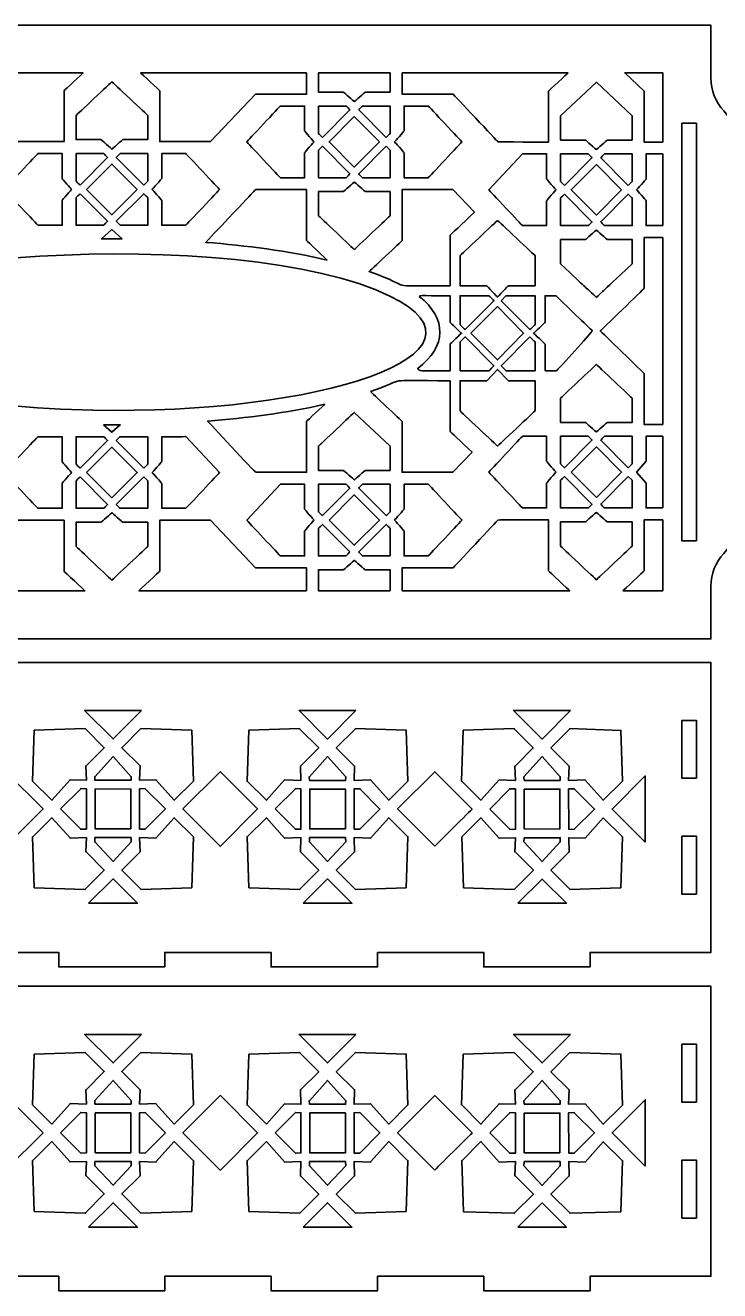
# Model space of a CAD drawing. Header units: inches. Extents: x 8 to 406, y -4 to 400.
# Drawn here: x 127.9 to 271.6, y 138 to 399.9 of the extents above; entities that cross this region are included whole.
import ezdxf

# ---------------------------------------------------------------- set-up
doc = ezdxf.new("R2010")
doc.units = ezdxf.units.IN
doc.header["$MEASUREMENT"] = 0
doc.layers.add('_U+0421_U+043B_U+043E_U+0439 1', color=7, linetype='Continuous')

msp = doc.modelspace()

# ---------------------------------------------------------------- linework, layer by layer
at = {"layer": '_U+0421_U+043B_U+043E_U+0439 1', "color": 250, "lineweight": 35, "true_color": 0x373435}
for points in [[(259.82, 375.72), (255.97, 375.72), (255.97, 386.25), (251.96, 390.03), (259.82, 390.03), (259.82, 375.72), (259.82, 375.72)], [(201.21, 375.76), (195.99, 370.53), (190.76, 375.76), (195.99, 380.98), (201.21, 375.76)], [(266.8, 293.16), (263.8, 293.16), (263.8, 379.59), (266.8, 379.59), (266.8, 293.16)], [(151.05, 365.91), (145.82, 360.68), (140.59, 365.91), (145.82, 371.14), (151.05, 365.91)], [(251.31, 365.83), (246.08, 360.61), (240.85, 365.83), (246.08, 371.06), (251.31, 365.83)], [(220.12, 336.14), (225.63, 341.65), (231.01, 336.14), (225.63, 330.63), (220.12, 336.14)], [(259.82, 299.99), (256.37, 299.99), (256.37, 305.15), (254.41, 307.4), (256.37, 309.65), (256.37, 314.82), (259.82, 314.82), (259.82, 299.99)], [(140.59, 307.32), (145.82, 312.55), (151.05, 307.32), (145.82, 302.09), (140.59, 307.32)], [(240.85, 307.4), (246.08, 312.63), (251.31, 307.4), (246.08, 302.17), (240.85, 307.4)], [(190.76, 297.48), (195.99, 302.7), (201.21, 297.48), (195.99, 292.25), (190.76, 297.48)], [(112.81, 208.01), (134.83, 208.01), (134.83, 205.01), (156.77, 205.01), (156.77, 208.01), (178.78, 208.01), (178.78, 205.01), (200.8, 205.01), (200.8, 208.01), (222.78, 208.01), (222.78, 205.01), (244.79, 205.01), (244.79, 208.01), (269.8, 208.01), (269.8, 268.02), (21.8, 268.02)], [(151.92, 258.04), (146.05, 252.17), (140.18, 258.04), (151.92, 258.04)], [(196.33, 258.04), (190.45, 252.15), (184.57, 258.04), (196.33, 258.04)], [(240.74, 258.04), (234.84, 252.14), (228.95, 258.04), (240.74, 258.04)], [(129.74, 254), (140.29, 254.33), (140.28, 254.32), (144.24, 250.35), (140.46, 246.58), (140.44, 246.6), (140.55, 243.62), (137.14, 243.73), (137.16, 243.71), (133.39, 239.5), (129.42, 243.47), (129.41, 243.45), (129.74, 254)], [(162.69, 243.44), (162.68, 243.46), (158.71, 239.5), (154.94, 243.71), (154.96, 243.73), (151.55, 243.62), (151.66, 246.6), (151.64, 246.58), (147.86, 250.35), (151.82, 254.31), (151.81, 254.33), (162.35, 253.99), (162.69, 243.44)], [(174.15, 253.99), (184.69, 254.32), (184.67, 254.3), (188.63, 250.34), (184.86, 246.57), (184.84, 246.59), (184.95, 243.61), (181.54, 243.72), (181.56, 243.7), (177.79, 239.49), (173.82, 243.46), (173.81, 243.44), (174.15, 253.99)], [(207.09, 243.43), (207.07, 243.45), (203.12, 239.49), (199.34, 243.7), (199.35, 243.72), (195.95, 243.61), (196.06, 246.58), (196.04, 246.57), (192.26, 250.34), (196.22, 254.3), (196.2, 254.32), (206.75, 253.98), (207.09, 243.43)], [(218.54, 253.97), (229.08, 254.31), (229.07, 254.29), (233.03, 250.33), (229.26, 246.56), (229.23, 246.58), (229.34, 243.6), (225.94, 243.71), (225.96, 243.69), (222.18, 239.48), (218.22, 243.44), (218.2, 243.43), (218.54, 253.97)], [(251.48, 243.42), (251.47, 243.43), (247.51, 239.48), (243.73, 243.68), (243.75, 243.71), (240.34, 243.6), (240.45, 246.57), (240.44, 246.55), (236.66, 250.33), (240.62, 254.29), (240.6, 254.31), (251.15, 253.96), (251.48, 243.42)], [(266.8, 244.03), (263.8, 244.03), (263.8, 256.02), (266.8, 256.02), (266.8, 244.03)], [(142.31, 243.62), (142.28, 244.37), (142.29, 244.35), (146.05, 248.54), (149.81, 244.35), (149.82, 244.37), (149.79, 243.62), (142.31, 243.62), (142.31, 243.62)], [(186.71, 243.61), (186.67, 244.36), (186.69, 244.34), (190.45, 248.53), (194.21, 244.34), (194.22, 244.36), (194.18, 243.61), (186.71, 243.61)], [(231.11, 243.6), (231.07, 244.34), (231.09, 244.33), (234.84, 248.52), (238.6, 244.33), (238.62, 244.34), (238.58, 243.6), (231.11, 243.6)], [(116.13, 237.7), (123.83, 245.4), (123.85, 245.38), (123.87, 245.4), (131.58, 237.69), (123.85, 230.01), (116.13, 237.7)], [(168.25, 230), (168.25, 230), (168.23, 229.99), (160.53, 237.69), (168.23, 245.39), (168.25, 245.37), (168.27, 245.39), (175.98, 237.68), (168.27, 229.98), (168.25, 230)], [(256.18, 230.8), (249.33, 237.66), (256.18, 244.52), (256.18, 230.8)], [(135.2, 237.69), (139.39, 241.88), (139.38, 241.9), (140.55, 241.86), (140.55, 233.52), (139.38, 233.49), (139.39, 233.5), (135.2, 237.69)], [(149.75, 233.57), (142.36, 233.57), (142.36, 241.82), (149.74, 241.81), (149.75, 233.57)], [(152.73, 233.49), (151.55, 233.52), (151.55, 241.86), (152.73, 241.89), (152.71, 241.88), (156.9, 237.69), (152.71, 233.5), (152.73, 233.49)], [(179.6, 237.68), (183.79, 241.87), (183.77, 241.89), (184.95, 241.85), (184.95, 233.51), (183.77, 233.48), (183.79, 233.49), (179.6, 237.68)], [(194.14, 233.55), (186.76, 233.56), (186.75, 241.8), (194.14, 241.8), (194.14, 233.55)], [(197.13, 233.48), (195.95, 233.51), (195.95, 241.85), (197.13, 241.88), (197.11, 241.87), (201.3, 237.67), (197.11, 233.49), (197.13, 233.48)], [(224, 237.67), (228.19, 241.86), (228.17, 241.88), (229.34, 241.84), (229.35, 233.5), (228.17, 233.46), (228.19, 233.48), (224, 237.67)], [(238.54, 233.54), (231.15, 233.55), (231.15, 241.79), (238.54, 241.79), (238.54, 233.54)], [(241.53, 233.46), (240.35, 233.5), (240.34, 241.83), (241.52, 241.87), (241.51, 241.85), (245.7, 237.66), (241.51, 233.48), (241.53, 233.46)], [(129.75, 221.39), (129.41, 231.94), (129.43, 231.92), (133.39, 235.88), (137.17, 231.68), (137.15, 231.66), (140.55, 231.76), (140.44, 228.78), (140.47, 228.8), (144.24, 225.03), (140.29, 221.07), (140.3, 221.05), (129.75, 221.39)], [(162.36, 221.39), (151.81, 221.05), (151.83, 221.06), (147.87, 225.03), (151.65, 228.8), (151.66, 228.78), (151.55, 231.76), (154.96, 231.65), (154.94, 231.67), (158.71, 235.87), (162.68, 231.91), (162.69, 231.93), (162.36, 221.39)], [(174.15, 221.38), (173.81, 231.93), (173.83, 231.91), (177.79, 235.87), (181.56, 231.66), (181.54, 231.64), (184.95, 231.75), (184.84, 228.77), (184.86, 228.79), (188.64, 225.02), (184.68, 221.06), (184.7, 221.04), (174.15, 221.38)], [(206.75, 221.38), (196.21, 221.04), (196.23, 221.05), (192.26, 225.02), (196.04, 228.79), (196.06, 228.77), (195.95, 231.75), (199.36, 231.64), (199.34, 231.66), (203.11, 235.86), (207.07, 231.9), (207.09, 231.92), (206.75, 221.38)], [(218.55, 221.37), (218.21, 231.91), (218.22, 231.9), (222.19, 235.86), (225.96, 231.65), (225.94, 231.63), (229.35, 231.74), (229.24, 228.76), (229.26, 228.78), (233.04, 225.01), (229.08, 221.04), (229.09, 221.03), (218.55, 221.37)], [(251.15, 221.36), (240.61, 221.03), (240.63, 221.04), (236.66, 225), (240.44, 228.78), (240.46, 228.76), (240.35, 231.74), (243.76, 231.63), (243.74, 231.65), (247.51, 235.85), (251.47, 231.89), (251.49, 231.91), (251.15, 221.36)], [(142.31, 231.76), (149.79, 231.76), (149.83, 230.87), (149.81, 230.89), (146.05, 226.84), (142.29, 230.89), (142.28, 230.87), (142.31, 231.76)], [(186.71, 231.75), (194.19, 231.75), (194.23, 230.86), (194.21, 230.87), (190.45, 226.83), (186.69, 230.88), (186.68, 230.86), (186.71, 231.75)], [(231.11, 231.74), (238.59, 231.74), (238.62, 230.85), (238.61, 230.86), (234.85, 226.81), (231.09, 230.86), (231.07, 230.85), (231.11, 231.74)], [(266.8, 220.04), (263.8, 220.04), (263.8, 232.04), (266.8, 232.04), (266.8, 220.04)], [(141.01, 218.17), (146.06, 223.22), (151.1, 218.17), (141.01, 218.17)], [(185.42, 218.17), (190.45, 223.2), (195.48, 218.17), (185.42, 218.17)], [(229.83, 218.17), (234.85, 223.19), (239.87, 218.17), (229.83, 218.17)], [(112.81, 140.98), (134.83, 140.98), (134.83, 137.99), (156.77, 137.99), (156.77, 140.98), (178.78, 140.98), (178.78, 137.99), (200.8, 137.99), (200.8, 140.98), (222.78, 140.98), (222.78, 137.99), (244.79, 137.99), (244.79, 140.98), (269.8, 140.98), (269.8, 200.99), (21.8, 200.99)], [(151.92, 191.01), (146.05, 185.14), (140.18, 191.01), (151.92, 191.01)], [(196.33, 191.01), (190.45, 185.13), (184.57, 191.01), (196.33, 191.01)], [(240.74, 191.01), (234.84, 185.12), (228.95, 191.01), (240.74, 191.01)], [(266.8, 177), (263.8, 177), (263.8, 189), (266.8, 189), (266.8, 177)], [(129.74, 186.97), (140.29, 187.3), (140.28, 187.29), (144.24, 183.32), (140.46, 179.55), (140.44, 179.57), (140.55, 176.59), (137.14, 176.71), (137.16, 176.68), (133.39, 172.48), (129.42, 176.44), (129.41, 176.42), (129.74, 186.97)], [(162.69, 176.42), (162.68, 176.43), (158.71, 172.47), (154.94, 176.68), (154.96, 176.7), (151.55, 176.59), (151.66, 179.57), (151.64, 179.55), (147.86, 183.32), (151.82, 187.29), (151.81, 187.3), (162.35, 186.96), (162.69, 176.42)], [(174.15, 186.96), (184.69, 187.29), (184.67, 187.28), (188.63, 183.31), (184.86, 179.54), (184.84, 179.56), (184.95, 176.58), (181.54, 176.69), (181.56, 176.67), (177.79, 172.47), (173.82, 176.43), (173.81, 176.41), (174.15, 186.96)], [(207.09, 176.41), (207.07, 176.42), (203.12, 172.46), (199.34, 176.67), (199.35, 176.69), (195.95, 176.58), (196.06, 179.56), (196.04, 179.54), (192.26, 183.31), (196.22, 187.28), (196.2, 187.29), (206.75, 186.95), (207.09, 176.41)], [(218.54, 186.94), (229.08, 187.28), (229.07, 187.27), (233.03, 183.3), (229.26, 179.53), (229.23, 179.55), (229.34, 176.57), (225.94, 176.68), (225.96, 176.66), (222.18, 172.45), (218.22, 176.42), (218.2, 176.4), (218.54, 186.94)], [(251.48, 176.4), (251.47, 176.41), (247.51, 172.45), (243.73, 176.66), (243.75, 176.68), (240.34, 176.57), (240.45, 179.55), (240.44, 179.53), (236.66, 183.3), (240.62, 187.26), (240.6, 187.28), (251.15, 186.94), (251.48, 176.4)], [(142.31, 176.59), (142.28, 177.34), (142.29, 177.32), (146.05, 181.51), (149.81, 177.32), (149.82, 177.34), (149.79, 176.59), (142.31, 176.59)], [(186.71, 176.58), (186.67, 177.33), (186.69, 177.31), (190.45, 181.5), (194.21, 177.31), (194.22, 177.33), (194.18, 176.58), (186.71, 176.58)], [(231.11, 176.57), (231.07, 177.32), (231.09, 177.3), (234.84, 181.49), (238.6, 177.3), (238.62, 177.32), (238.58, 176.57), (231.11, 176.57)], [(116.13, 170.67), (123.83, 178.37), (123.85, 178.35), (123.87, 178.37), (131.58, 170.67), (123.85, 162.99), (116.13, 170.67)], [(168.25, 162.98), (168.25, 162.98), (168.23, 162.96), (160.53, 170.66), (168.23, 178.36), (168.25, 178.34), (168.27, 178.36), (175.98, 170.65), (168.27, 162.95), (168.25, 162.98)], [(256.18, 163.78), (249.33, 170.64), (256.18, 177.5), (256.18, 163.78)], [(135.2, 170.66), (139.39, 174.85), (139.38, 174.87), (140.55, 174.83), (140.55, 166.5), (139.38, 166.46), (139.39, 166.48), (135.2, 170.66)], [(149.75, 166.54), (142.36, 166.54), (142.36, 174.79), (149.74, 174.78), (149.75, 166.54)], [(152.73, 166.46), (151.55, 166.5), (151.55, 174.83), (152.73, 174.86), (152.71, 174.85), (156.9, 170.66), (152.71, 166.47), (152.73, 166.46)], [(179.6, 170.65), (183.79, 174.84), (183.77, 174.86), (184.95, 174.82), (184.95, 166.49), (183.77, 166.45), (183.79, 166.46), (179.6, 170.65)], [(194.14, 166.53), (186.76, 166.53), (186.75, 174.78), (194.14, 174.77), (194.14, 166.53)], [(197.13, 166.45), (195.95, 166.48), (195.95, 174.82), (197.13, 174.85), (197.11, 174.84), (201.3, 170.65), (197.11, 166.46), (197.13, 166.45)], [(224, 170.64), (228.19, 174.83), (228.17, 174.85), (229.34, 174.81), (229.35, 166.48), (228.17, 166.44), (228.19, 166.45), (224, 170.64)], [(238.54, 166.51), (231.15, 166.52), (231.15, 174.76), (238.54, 174.76), (238.54, 166.51)], [(241.53, 166.43), (240.35, 166.47), (240.34, 174.8), (241.52, 174.84), (241.51, 174.83), (245.7, 170.64), (241.51, 166.45), (241.53, 166.43)], [(129.75, 154.36), (129.41, 164.91), (129.43, 164.9), (133.39, 168.85), (137.17, 164.65), (137.15, 164.63), (140.55, 164.74), (140.44, 161.76), (140.47, 161.78), (144.24, 158), (140.29, 154.04), (140.3, 154.03), (129.75, 154.36)], [(162.36, 154.36), (151.81, 154.02), (151.83, 154.04), (147.87, 158), (151.65, 161.77), (151.66, 161.76), (151.55, 164.73), (154.96, 164.62), (154.94, 164.64), (158.71, 168.85), (162.68, 164.88), (162.69, 164.9), (162.36, 154.36)], [(174.15, 154.35), (173.81, 164.9), (173.83, 164.88), (177.79, 168.84), (181.56, 164.63), (181.54, 164.61), (184.95, 164.72), (184.84, 161.75), (184.86, 161.77), (188.64, 157.99), (184.68, 154.03), (184.7, 154.02), (174.15, 154.35)], [(206.75, 154.35), (196.21, 154.01), (196.23, 154.03), (192.26, 157.99), (196.04, 161.76), (196.06, 161.75), (195.95, 164.72), (199.36, 164.61), (199.34, 164.63), (203.11, 168.84), (207.07, 164.87), (207.09, 164.89), (206.75, 154.35)], [(218.55, 154.34), (218.21, 164.88), (218.22, 164.87), (222.19, 168.83), (225.96, 164.62), (225.94, 164.6), (229.35, 164.71), (229.24, 161.73), (229.26, 161.76), (233.04, 157.98), (229.08, 154.02), (229.09, 154), (218.55, 154.34)], [(251.15, 154.33), (240.61, 154), (240.63, 154.01), (236.66, 157.97), (240.44, 161.75), (240.46, 161.73), (240.35, 164.71), (243.76, 164.6), (243.74, 164.62), (247.51, 168.82), (251.47, 164.86), (251.49, 164.88), (251.15, 154.33)], [(266.8, 153.01), (263.8, 153.01), (263.8, 165.01), (266.8, 165.01), (266.8, 153.01)], [(142.31, 164.74), (149.79, 164.73), (149.83, 163.84), (149.81, 163.86), (146.05, 159.81), (142.29, 163.86), (142.28, 163.84), (142.31, 164.74)], [(186.71, 164.72), (194.19, 164.72), (194.23, 163.83), (194.21, 163.84), (190.45, 159.8), (186.69, 163.85), (186.68, 163.83), (186.71, 164.72)], [(231.11, 164.71), (238.59, 164.71), (238.62, 163.82), (238.61, 163.83), (234.85, 159.79), (231.09, 163.84), (231.07, 163.82), (231.11, 164.71)], [(141.01, 151.14), (146.06, 156.19), (151.1, 151.14), (141.01, 151.14)], [(185.42, 151.14), (190.45, 156.17), (195.48, 151.14), (185.42, 151.14)], [(229.83, 151.14), (234.85, 156.16), (239.87, 151.14), (229.83, 151.14)]]:
    msp.add_lwpolyline(points, dxfattribs=at)
for points, knots in [([(272.48, 382.17), (270.68, 384.07), (269.8, 386.33), (269.8, 388.98), (269.8, 388.98), (269.8, 399.88), (269.8, 399.88), (269.8, 399.88), (21.8, 399.88), (21.8, 399.88), (21.8, 399.88), (21.8, 388.98), (21.8, 388.98), (21.8, 386.37), (20.92, 384.11), (19.12, 382.17), (8.08, 370.32), (8.06, 302.46), (19.12, 290.59), (20.92, 288.65), (21.8, 286.39), (21.8, 283.78), (21.8, 283.78), (21.8, 272.88), (21.8, 272.88), (21.8, 272.88), (269.8, 272.88), (269.8, 272.88), (269.8, 272.88), (269.8, 283.78), (269.8, 283.78), (269.8, 286.39), (270.68, 288.65), (272.48, 290.59), (283.52, 302.43), (283.54, 370.3), (272.48, 382.17)], [0, 0, 0, 0, 1, 1, 1, 2, 2, 2, 3, 3, 3, 4, 4, 4, 5, 5, 5, 6, 6, 6, 7, 7, 7, 8, 8, 8, 9, 9, 9, 10, 10, 10, 11, 11, 11, 12, 12, 12, 12]), ([(105.58, 390.03), (105.58, 390.03), (139.86, 390.03), (139.86, 390.03), (139.83, 390.01), (135.93, 386.37), (135.93, 386.33), (135.93, 386.33), (135.93, 375.8), (135.93, 375.8), (135.93, 375.8), (125.41, 375.8), (125.41, 375.8), (125.41, 375.81), (116.13, 385.71), (116.1, 385.71), (116.1, 385.71), (105.58, 385.71), (105.58, 385.71), (105.58, 385.71), (105.58, 390.03), (105.58, 390.03), (105.58, 390.03), (105.58, 390.03), (105.58, 390.03)], [0, 0, 0, 0, 1, 1, 1, 2, 2, 2, 3, 3, 3, 4, 4, 4, 5, 5, 5, 6, 6, 6, 7, 7, 7, 8, 8, 8, 8]), ([(153.24, 381.22), (153.24, 381.22), (153.24, 376.21), (153.24, 376.21), (153.24, 376.21), (148.07, 376.21), (148.07, 376.21), (148.03, 376.21), (145.85, 374.26), (145.82, 374.24), (145.79, 374.26), (143.61, 376.21), (143.57, 376.21), (143.57, 376.21), (138.41, 376.21), (138.41, 376.21), (138.41, 376.21), (138.41, 381.22), (138.41, 381.22), (138.41, 381.24), (145.8, 388.16), (145.82, 388.19), (145.84, 388.17), (153.24, 381.24), (153.24, 381.22)], [0, 0, 0, 0, 1, 1, 1, 2, 2, 2, 3, 3, 3, 4, 4, 4, 5, 5, 5, 6, 6, 6, 7, 7, 7, 8, 8, 8, 8]), ([(186.1, 390.03), (186.1, 390.03), (186.1, 385.65), (186.1, 385.65), (186.1, 385.65), (175.57, 385.65), (175.57, 385.65), (175.57, 385.65), (166.23, 375.8), (166.23, 375.8), (166.23, 375.8), (155.71, 375.8), (155.71, 375.8), (155.71, 375.8), (155.71, 386.33), (155.71, 386.33), (155.71, 386.36), (151.81, 390.01), (151.78, 390.03), (151.78, 390.03), (186.1, 390.03), (186.1, 390.03)], [0, 0, 0, 0, 1, 1, 1, 2, 2, 2, 3, 3, 3, 4, 4, 4, 5, 5, 5, 6, 6, 6, 7, 7, 7, 7]), ([(188.57, 390.03), (188.57, 390.03), (203.4, 390.03), (203.4, 390.03), (203.4, 390.03), (203.4, 386.06), (203.4, 386.06), (203.4, 386.06), (198.24, 386.06), (198.24, 386.06), (198.2, 386.06), (196.01, 384.11), (195.99, 384.08), (195.96, 384.11), (193.78, 386.06), (193.73, 386.06), (193.73, 386.06), (188.57, 386.06), (188.57, 386.06), (188.57, 386.06), (188.57, 390.03), (188.57, 390.03), (188.57, 390.03), (188.57, 390.03), (188.57, 390.03)], [0, 0, 0, 0, 1, 1, 1, 2, 2, 2, 3, 3, 3, 4, 4, 4, 5, 5, 5, 6, 6, 6, 7, 7, 7, 8, 8, 8, 8]), ([(205.88, 390.03), (205.88, 390.03), (240.2, 390.03), (240.2, 390.03), (240.17, 390), (236.19, 386.29), (236.19, 386.25), (236.19, 386.25), (236.19, 375.72), (236.19, 375.72), (236.15, 375.72), (225.7, 375.72), (225.7, 375.76), (225.68, 375.79), (216.44, 385.65), (216.4, 385.65), (216.4, 385.65), (205.88, 385.65), (205.88, 385.65), (205.88, 385.65), (205.88, 390.03), (205.88, 390.03)], [0, 0, 0, 0, 1, 1, 1, 2, 2, 2, 3, 3, 3, 4, 4, 4, 5, 5, 5, 6, 6, 6, 7, 7, 7, 7]), ([(253.49, 376.13), (253.49, 376.13), (248.33, 376.13), (248.33, 376.13), (248.28, 376.13), (246.11, 374.18), (246.08, 374.16), (246.04, 374.18), (243.87, 376.13), (243.83, 376.13), (243.83, 376.13), (238.67, 376.13), (238.67, 376.13), (238.67, 376.13), (238.67, 381.13), (238.67, 381.13), (238.67, 381.13), (246.08, 388.1), (246.08, 388.1), (246.08, 388.1), (253.49, 381.13), (253.49, 381.13), (253.49, 381.13), (253.49, 376.13), (253.49, 376.13)], [0, 0, 0, 0, 1, 1, 1, 2, 2, 2, 3, 3, 3, 4, 4, 4, 5, 5, 5, 6, 6, 6, 7, 7, 7, 8, 8, 8, 8]), ([(185.7, 373.5), (185.7, 373.5), (185.7, 368.34), (185.7, 368.34), (185.7, 368.34), (180.69, 368.34), (180.69, 368.34), (180.66, 368.34), (173.74, 375.73), (173.71, 375.76), (173.74, 375.78), (180.66, 383.17), (180.69, 383.17), (180.69, 383.17), (185.7, 383.17), (185.7, 383.17), (185.7, 383.17), (185.7, 378.01), (185.7, 378.01), (185.7, 377.96), (187.63, 375.79), (187.66, 375.76), (187.63, 375.72), (185.7, 373.56), (185.7, 373.5)], [0, 0, 0, 0, 1, 1, 1, 2, 2, 2, 3, 3, 3, 4, 4, 4, 5, 5, 5, 6, 6, 6, 7, 7, 7, 8, 8, 8, 8]), ([(188.57, 383.17), (188.57, 383.17), (194.3, 383.17), (194.3, 383.17), (194.33, 383.17), (195.05, 382.39), (195.08, 382.36), (195.08, 382.36), (189.38, 376.67), (189.38, 376.67), (189.36, 376.69), (188.57, 377.42), (188.57, 377.45), (188.57, 377.45), (188.57, 383.17), (188.57, 383.17)], [0, 0, 0, 0, 1, 1, 1, 2, 2, 2, 3, 3, 3, 4, 4, 4, 5, 5, 5, 5]), ([(196.9, 382.36), (196.92, 382.39), (197.65, 383.17), (197.68, 383.17), (197.68, 383.17), (203.4, 383.17), (203.4, 383.17), (203.4, 383.17), (203.4, 377.45), (203.4, 377.45), (203.4, 377.42), (202.61, 376.69), (202.59, 376.67), (202.59, 376.67), (196.9, 382.36), (196.9, 382.36)], [0, 0, 0, 0, 1, 1, 1, 2, 2, 2, 3, 3, 3, 4, 4, 4, 5, 5, 5, 5]), ([(206.28, 378.01), (206.28, 378.01), (206.28, 383.17), (206.28, 383.17), (206.28, 383.17), (211.29, 383.17), (211.29, 383.17), (211.32, 383.17), (218.24, 375.78), (218.26, 375.76), (218.24, 375.73), (211.32, 368.34), (211.29, 368.34), (211.29, 368.34), (206.28, 368.34), (206.28, 368.34), (206.28, 368.34), (206.28, 373.5), (206.28, 373.5), (206.28, 373.55), (204.34, 375.73), (204.31, 375.76), (204.34, 375.79), (206.28, 377.97), (206.28, 378.01)], [0, 0, 0, 0, 1, 1, 1, 2, 2, 2, 3, 3, 3, 4, 4, 4, 5, 5, 5, 6, 6, 6, 7, 7, 7, 8, 8, 8, 8]), ([(188.57, 374.07), (188.57, 374.1), (189.36, 374.83), (189.38, 374.85), (189.38, 374.85), (195.08, 369.15), (195.08, 369.15), (195.05, 369.13), (194.33, 368.34), (194.3, 368.34), (194.3, 368.34), (188.57, 368.34), (188.57, 368.34), (188.57, 368.34), (188.57, 374.07), (188.57, 374.07)], [0, 0, 0, 0, 1, 1, 1, 2, 2, 2, 3, 3, 3, 4, 4, 4, 5, 5, 5, 5]), ([(202.59, 374.85), (202.62, 374.83), (203.4, 374.1), (203.4, 374.07), (203.4, 374.07), (203.4, 368.34), (203.4, 368.34), (203.4, 368.34), (197.68, 368.34), (197.68, 368.34), (197.65, 368.34), (196.92, 369.13), (196.9, 369.15), (196.9, 369.15), (202.59, 374.85), (202.59, 374.85)], [0, 0, 0, 0, 1, 1, 1, 2, 2, 2, 3, 3, 3, 4, 4, 4, 5, 5, 5, 5]), ([(137.49, 365.91), (137.46, 365.88), (135.53, 363.7), (135.53, 363.66), (135.53, 363.66), (135.53, 358.5), (135.53, 358.5), (135.53, 358.5), (130.52, 358.5), (130.52, 358.5), (130.49, 358.5), (123.57, 365.89), (123.55, 365.91), (123.57, 365.94), (130.49, 373.32), (130.52, 373.32), (130.52, 373.32), (135.53, 373.32), (135.53, 373.32), (135.53, 373.32), (135.53, 368.17), (135.53, 368.17), (135.53, 368.12), (137.46, 365.94), (137.49, 365.91)], [0, 0, 0, 0, 1, 1, 1, 2, 2, 2, 3, 3, 3, 4, 4, 4, 5, 5, 5, 6, 6, 6, 7, 7, 7, 8, 8, 8, 8]), ([(139.22, 366.82), (139.19, 366.84), (138.41, 367.57), (138.41, 367.6), (138.41, 367.6), (138.41, 373.32), (138.41, 373.32), (138.41, 373.32), (144.13, 373.32), (144.13, 373.32), (144.16, 373.32), (144.89, 372.54), (144.91, 372.52), (144.91, 372.52), (139.22, 366.82), (139.22, 366.82)], [0, 0, 0, 0, 1, 1, 1, 2, 2, 2, 3, 3, 3, 4, 4, 4, 5, 5, 5, 5]), ([(152.42, 366.82), (152.42, 366.82), (146.73, 372.52), (146.73, 372.52), (146.75, 372.54), (147.48, 373.32), (147.51, 373.32), (147.51, 373.32), (153.24, 373.32), (153.24, 373.32), (153.24, 373.32), (153.24, 367.6), (153.24, 367.6), (153.24, 367.58), (152.45, 366.84), (152.42, 366.82)], [0, 0, 0, 0, 1, 1, 1, 2, 2, 2, 3, 3, 3, 4, 4, 4, 5, 5, 5, 5]), ([(161.12, 358.5), (161.12, 358.5), (156.12, 358.5), (156.12, 358.5), (156.12, 358.5), (156.12, 363.66), (156.12, 363.66), (156.12, 363.7), (154.17, 365.88), (154.15, 365.91), (154.17, 365.94), (156.12, 368.12), (156.12, 368.17), (156.12, 368.17), (156.12, 373.32), (156.12, 373.32), (156.12, 373.32), (161.12, 373.32), (161.12, 373.32), (161.15, 373.32), (168.07, 365.94), (168.1, 365.91), (168.07, 365.89), (161.15, 358.5), (161.12, 358.5)], [0, 0, 0, 0, 1, 1, 1, 2, 2, 2, 3, 3, 3, 4, 4, 4, 5, 5, 5, 6, 6, 6, 7, 7, 7, 8, 8, 8, 8]), ([(235.79, 373.25), (235.79, 373.25), (235.79, 368.08), (235.79, 368.08), (235.79, 368.03), (237.72, 365.87), (237.75, 365.83), (237.72, 365.8), (235.79, 363.63), (235.79, 363.58), (235.79, 363.58), (235.79, 358.42), (235.79, 358.42), (235.79, 358.42), (230.78, 358.42), (230.78, 358.42), (230.75, 358.42), (223.82, 365.81), (223.81, 365.83), (223.81, 365.83), (230.78, 373.27), (230.78, 373.27), (230.78, 373.27), (230.78, 373.25), (230.78, 373.25), (230.78, 373.25), (235.79, 373.25), (235.79, 373.25), (235.79, 373.25), (235.79, 373.25), (235.79, 373.25)], [0, 0, 0, 0, 1, 1, 1, 2, 2, 2, 3, 3, 3, 4, 4, 4, 5, 5, 5, 6, 6, 6, 7, 7, 7, 8, 8, 8, 9, 9, 9, 10, 10, 10, 10]), ([(239.47, 366.74), (239.44, 366.77), (238.67, 367.49), (238.67, 367.52), (238.67, 367.52), (238.67, 373.25), (238.67, 373.25), (238.67, 373.25), (244.39, 373.25), (244.39, 373.25), (244.42, 373.25), (245.15, 372.46), (245.17, 372.43), (245.17, 372.43), (239.47, 366.74), (239.47, 366.74)], [0, 0, 0, 0, 1, 1, 1, 2, 2, 2, 3, 3, 3, 4, 4, 4, 5, 5, 5, 5]), ([(252.68, 366.74), (252.68, 366.74), (246.99, 372.43), (246.99, 372.43), (247.01, 372.46), (247.74, 373.25), (247.77, 373.25), (247.77, 373.25), (253.49, 373.25), (253.49, 373.25), (253.49, 373.25), (253.49, 367.52), (253.49, 367.52), (253.49, 367.49), (252.71, 366.76), (252.68, 366.74)], [0, 0, 0, 0, 1, 1, 1, 2, 2, 2, 3, 3, 3, 4, 4, 4, 5, 5, 5, 5]), ([(259.82, 358.42), (259.82, 358.42), (256.37, 358.42), (256.37, 358.42), (256.37, 358.42), (256.37, 363.58), (256.37, 363.58), (256.37, 363.63), (254.43, 365.8), (254.41, 365.83), (254.43, 365.86), (256.37, 368.04), (256.37, 368.08), (256.37, 368.08), (256.37, 373.25), (256.37, 373.25), (256.37, 373.25), (259.82, 373.25), (259.82, 373.25), (259.82, 373.25), (259.82, 358.42), (259.82, 358.42)], [0, 0, 0, 0, 1, 1, 1, 2, 2, 2, 3, 3, 3, 4, 4, 4, 5, 5, 5, 6, 6, 6, 7, 7, 7, 7]), ([(188.57, 365.46), (188.57, 365.46), (193.73, 365.46), (193.73, 365.46), (193.79, 365.46), (195.95, 367.4), (195.99, 367.43), (196.02, 367.4), (198.19, 365.46), (198.24, 365.46), (198.24, 365.46), (203.4, 365.46), (203.4, 365.46), (203.4, 365.46), (203.4, 360.45), (203.4, 360.45), (203.4, 360.43), (196.01, 353.5), (195.99, 353.48), (195.96, 353.5), (188.57, 360.43), (188.57, 360.45), (188.57, 360.45), (188.57, 365.46), (188.57, 365.46)], [0, 0, 0, 0, 1, 1, 1, 2, 2, 2, 3, 3, 3, 4, 4, 4, 5, 5, 5, 6, 6, 6, 7, 7, 7, 8, 8, 8, 8]), ([(139.22, 365), (139.22, 365), (144.91, 359.31), (144.91, 359.31), (144.89, 359.28), (144.16, 358.5), (144.13, 358.5), (144.13, 358.5), (138.41, 358.5), (138.41, 358.5), (138.41, 358.5), (138.41, 364.22), (138.41, 364.22), (138.41, 364.25), (139.19, 364.98), (139.22, 365)], [0, 0, 0, 0, 1, 1, 1, 2, 2, 2, 3, 3, 3, 4, 4, 4, 5, 5, 5, 5]), ([(147.51, 358.5), (147.48, 358.5), (146.75, 359.28), (146.73, 359.31), (146.73, 359.31), (152.42, 365), (152.42, 365), (152.45, 364.98), (153.24, 364.25), (153.24, 364.22), (153.24, 364.22), (153.24, 358.5), (153.24, 358.5), (153.24, 358.5), (147.51, 358.5), (147.51, 358.5)], [0, 0, 0, 0, 1, 1, 1, 2, 2, 2, 3, 3, 3, 4, 4, 4, 5, 5, 5, 5]), ([(190.37, 351.3), (182.34, 353.17), (173.5, 354.31), (165.24, 354.95), (175.25, 365.6), (175.56, 365.87), (175.57, 365.87), (175.57, 365.87), (186.1, 365.87), (186.1, 365.87), (186.1, 365.87), (186.1, 355.34), (186.1, 355.34), (186.1, 355.3), (190.34, 351.34), (190.37, 351.3)], [0, 0, 0, 0, 1, 1, 1, 2, 2, 2, 3, 3, 3, 4, 4, 4, 5, 5, 5, 5]), ([(205.88, 355.34), (205.88, 355.34), (205.88, 365.87), (205.88, 365.87), (205.88, 365.87), (216.4, 365.87), (216.4, 365.87), (216.4, 365.87), (220.85, 361.17), (220.85, 361.17), (218.35, 358.83), (215.81, 356.44), (215.81, 356.42), (215.81, 356.42), (215.81, 345.97), (215.81, 345.97), (201.16, 345.97), (209.39, 345.38), (199.03, 348.89), (199.06, 348.92), (205.88, 355.3), (205.88, 355.34)], [0, 0, 0, 0, 1, 1, 1, 2, 2, 2, 3, 3, 3, 4, 4, 4, 5, 5, 5, 6, 6, 6, 7, 7, 7, 7]), ([(239.47, 364.92), (239.47, 364.92), (245.17, 359.23), (245.17, 359.23), (245.15, 359.2), (244.42, 358.42), (244.39, 358.42), (244.39, 358.42), (238.67, 358.42), (238.67, 358.42), (238.67, 358.42), (238.67, 364.14), (238.67, 364.14), (238.67, 364.18), (239.44, 364.9), (239.47, 364.92)], [0, 0, 0, 0, 1, 1, 1, 2, 2, 2, 3, 3, 3, 4, 4, 4, 5, 5, 5, 5]), ([(253.49, 364.14), (253.49, 364.14), (253.49, 358.42), (253.49, 358.42), (253.49, 358.42), (247.77, 358.42), (247.77, 358.42), (247.74, 358.42), (247.01, 359.2), (246.99, 359.23), (246.99, 359.23), (252.68, 364.92), (252.68, 364.92), (252.71, 364.9), (253.49, 364.17), (253.49, 364.14)], [0, 0, 0, 0, 1, 1, 1, 2, 2, 2, 3, 3, 3, 4, 4, 4, 5, 5, 5, 5]), ([(141.84, 320.25), (141.83, 320.25), (141.82, 320.25), (141.81, 320.25), (119.78, 320.56), (79.87, 325.21), (80.69, 336.74), (81.83, 353.18), (172.53, 358.85), (203.34, 343.84), (227.8, 331.92), (188.33, 319.13), (141.84, 320.25)], [0, 0, 0, 0, 1, 1, 1, 2, 2, 2, 3, 3, 3, 4, 4, 4, 4]), ([(225.63, 359.49), (225.65, 359.47), (233.4, 352.22), (233.4, 352.19), (233.4, 352.19), (233.4, 345.97), (233.4, 345.97), (233.4, 345.97), (227.87, 345.97), (227.87, 345.97), (227.83, 345.97), (225.66, 343.63), (225.63, 343.61), (225.61, 343.63), (223.43, 345.97), (223.39, 345.97), (223.39, 345.97), (217.86, 345.97), (217.86, 345.97), (217.86, 345.97), (217.86, 352.19), (217.86, 352.19), (217.86, 352.22), (225.61, 359.47), (225.63, 359.49)], [0, 0, 0, 0, 1, 1, 1, 2, 2, 2, 3, 3, 3, 4, 4, 4, 5, 5, 5, 6, 6, 6, 7, 7, 7, 8, 8, 8, 8]), ([(147.97, 355.68), (146.15, 355.7), (144.89, 355.69), (143.68, 355.68), (143.68, 355.68), (145.82, 357.59), (145.82, 357.59), (145.82, 357.59), (147.97, 355.68), (147.97, 355.68)], [0, 0, 0, 0, 1, 1, 1, 2, 2, 2, 3, 3, 3, 3]), ([(238.64, 350.53), (238.64, 350.53), (238.67, 350.53), (238.67, 350.53), (238.67, 350.53), (238.67, 355.54), (238.67, 355.54), (238.67, 355.54), (243.83, 355.54), (243.83, 355.54), (243.87, 355.54), (246.04, 357.48), (246.08, 357.51), (246.11, 357.48), (248.28, 355.54), (248.33, 355.54), (248.33, 355.54), (253.49, 355.54), (253.49, 355.54), (253.49, 355.54), (253.49, 350.53), (253.49, 350.53), (253.49, 350.53), (253.51, 350.53), (253.51, 350.53), (246.24, 343.71), (247.53, 344.92), (246.08, 343.56), (242.88, 346.55), (244.71, 344.83), (238.64, 350.53)], [0, 0, 0, 0, 1, 1, 1, 2, 2, 2, 3, 3, 3, 4, 4, 4, 5, 5, 5, 6, 6, 6, 7, 7, 7, 8, 8, 8, 9, 9, 9, 10, 10, 10, 10]), ([(259.82, 317.29), (259.82, 317.29), (255.97, 317.29), (255.97, 317.29), (255.97, 317.29), (255.97, 327.82), (255.97, 327.82), (255.97, 327.86), (246.91, 336.59), (246.88, 336.62), (246.91, 336.65), (255.97, 345.38), (255.97, 345.42), (255.97, 345.42), (255.97, 355.94), (255.97, 355.94), (255.97, 355.94), (259.82, 355.94), (259.82, 355.94), (259.82, 355.94), (259.82, 317.29), (259.82, 317.29)], [0, 0, 0, 0, 1, 1, 1, 2, 2, 2, 3, 3, 3, 4, 4, 4, 5, 5, 5, 6, 6, 6, 7, 7, 7, 7]), ([(209.43, 343.75), (209.68, 344), (208.89, 343.91), (215.81, 343.91), (215.81, 343.91), (215.81, 338.38), (215.81, 338.38), (215.81, 338.34), (218.14, 336.17), (218.17, 336.14), (218.14, 336.11), (215.81, 333.94), (215.81, 333.9), (215.81, 333.9), (215.81, 328.37), (215.81, 328.37), (208.67, 328.37), (209.76, 328.18), (209.11, 328.87), (215.16, 333.39), (215.18, 339.25), (209.43, 343.75)], [0, 0, 0, 0, 1, 1, 1, 2, 2, 2, 3, 3, 3, 4, 4, 4, 5, 5, 5, 6, 6, 6, 7, 7, 7, 7]), ([(217.86, 337.91), (217.86, 337.91), (217.86, 343.91), (217.86, 343.91), (217.86, 343.91), (223.86, 343.91), (223.86, 343.91), (223.89, 343.91), (224.86, 342.88), (224.88, 342.85), (224.88, 342.85), (218.92, 336.89), (218.92, 336.89), (218.89, 336.92), (217.86, 337.88), (217.86, 337.91)], [0, 0, 0, 0, 1, 1, 1, 2, 2, 2, 3, 3, 3, 4, 4, 4, 5, 5, 5, 5]), ([(226.39, 342.85), (226.39, 342.85), (227.4, 343.93), (227.4, 343.93), (227.4, 343.93), (227.4, 343.91), (227.4, 343.91), (227.4, 343.91), (233.4, 343.91), (233.4, 343.91), (233.4, 343.91), (233.4, 337.91), (233.4, 337.91), (233.4, 337.88), (232.37, 336.92), (232.34, 336.9), (232.34, 336.9), (226.39, 342.85), (226.39, 342.85)], [0, 0, 0, 0, 1, 1, 1, 2, 2, 2, 3, 3, 3, 4, 4, 4, 5, 5, 5, 6, 6, 6, 6]), ([(235.46, 328.37), (235.46, 328.37), (235.46, 333.9), (235.46, 333.9), (235.46, 333.94), (233.13, 336.12), (233.1, 336.14), (233.13, 336.17), (235.46, 338.34), (235.46, 338.38), (235.46, 338.38), (235.46, 343.91), (235.46, 343.91), (235.46, 343.91), (237.73, 343.91), (237.73, 343.91), (240.31, 341.4), (245.25, 336.64), (245.28, 336.62), (245.25, 336.59), (239.77, 330.29), (237.8, 328.37), (237.8, 328.37), (235.46, 328.37), (235.46, 328.37)], [0, 0, 0, 0, 1, 1, 1, 2, 2, 2, 3, 3, 3, 4, 4, 4, 5, 5, 5, 6, 6, 6, 7, 7, 7, 8, 8, 8, 8]), ([(217.86, 334.37), (217.86, 334.4), (218.9, 335.36), (218.92, 335.39), (218.92, 335.39), (224.88, 329.43), (224.88, 329.43), (224.86, 329.4), (223.89, 328.37), (223.86, 328.37), (223.86, 328.37), (217.86, 328.37), (217.86, 328.37), (217.86, 328.37), (217.86, 334.37), (217.86, 334.37)], [0, 0, 0, 0, 1, 1, 1, 2, 2, 2, 3, 3, 3, 4, 4, 4, 5, 5, 5, 5]), ([(232.34, 335.39), (232.37, 335.36), (233.4, 334.39), (233.4, 334.37), (233.4, 334.37), (233.4, 328.37), (233.4, 328.37), (233.4, 328.37), (227.4, 328.37), (227.4, 328.37), (227.4, 328.37), (227.4, 328.34), (227.4, 328.34), (227.4, 328.34), (226.38, 329.43), (226.38, 329.43), (226.38, 329.43), (232.34, 335.39), (232.34, 335.39)], [0, 0, 0, 0, 1, 1, 1, 2, 2, 2, 3, 3, 3, 4, 4, 4, 5, 5, 5, 6, 6, 6, 6]), ([(217.86, 320.1), (217.86, 320.1), (217.86, 326.32), (217.86, 326.32), (217.86, 326.32), (223.39, 326.32), (223.39, 326.32), (223.39, 326.32), (223.39, 326.29), (223.39, 326.29), (223.39, 326.29), (225.63, 328.67), (225.63, 328.67), (225.63, 328.67), (227.87, 326.29), (227.87, 326.29), (227.87, 326.29), (227.87, 326.32), (227.87, 326.32), (227.87, 326.32), (233.4, 326.32), (233.4, 326.32), (233.4, 326.32), (233.4, 320.1), (233.4, 320.1), (233.4, 320.07), (225.65, 312.8), (225.63, 312.78), (225.6, 312.8), (217.86, 320.06), (217.86, 320.1)], [0, 0, 0, 0, 1, 1, 1, 2, 2, 2, 3, 3, 3, 4, 4, 4, 5, 5, 5, 6, 6, 6, 7, 7, 7, 8, 8, 8, 9, 9, 9, 10, 10, 10, 10]), ([(248.33, 317.69), (248.28, 317.69), (246.11, 315.76), (246.08, 315.73), (246.04, 315.76), (243.88, 317.69), (243.83, 317.69), (243.83, 317.69), (238.67, 317.69), (238.67, 317.69), (238.67, 317.69), (238.67, 322.7), (238.67, 322.7), (238.67, 322.74), (246.05, 329.65), (246.08, 329.67), (246.1, 329.65), (253.49, 322.74), (253.49, 322.7), (253.49, 322.7), (253.49, 317.69), (253.49, 317.69), (253.49, 317.69), (248.33, 317.69), (248.33, 317.69)], [0, 0, 0, 0, 1, 1, 1, 2, 2, 2, 3, 3, 3, 4, 4, 4, 5, 5, 5, 6, 6, 6, 7, 7, 7, 8, 8, 8, 8]), ([(199.32, 324.07), (207.63, 326.93), (201.13, 326.32), (215.81, 326.32), (215.81, 326.32), (215.81, 315.86), (215.81, 315.86), (215.81, 315.84), (218.04, 313.74), (220.37, 311.56), (220.37, 311.56), (216.4, 307.36), (216.4, 307.36), (216.4, 307.36), (205.88, 307.36), (205.88, 307.36), (205.88, 307.36), (205.88, 317.89), (205.88, 317.89), (205.88, 317.93), (199.35, 324.04), (199.32, 324.07)], [0, 0, 0, 0, 1, 1, 1, 2, 2, 2, 3, 3, 3, 4, 4, 4, 5, 5, 5, 6, 6, 6, 7, 7, 7, 7]), ([(186.1, 317.89), (186.1, 317.89), (186.1, 307.36), (186.1, 307.36), (186.06, 307.36), (175.57, 307.35), (175.57, 307.39), (175.42, 307.39), (165.7, 317.87), (165.62, 317.96), (173.59, 318.58), (182.06, 319.66), (189.85, 321.44), (189.82, 321.4), (186.1, 317.93), (186.1, 317.89)], [0, 0, 0, 0, 1, 1, 1, 2, 2, 2, 3, 3, 3, 4, 4, 4, 5, 5, 5, 5]), ([(203.4, 307.77), (203.4, 307.77), (198.24, 307.77), (198.24, 307.77), (198.19, 307.77), (196.02, 305.83), (195.99, 305.8), (195.95, 305.83), (193.78, 307.77), (193.73, 307.77), (193.73, 307.77), (188.57, 307.77), (188.57, 307.77), (188.57, 307.77), (188.57, 312.78), (188.57, 312.78), (188.57, 312.8), (195.96, 319.73), (195.99, 319.75), (195.99, 319.75), (203.42, 312.78), (203.42, 312.78), (203.39, 312.78), (203.4, 307.8), (203.4, 307.77)], [0, 0, 0, 0, 1, 1, 1, 2, 2, 2, 3, 3, 3, 4, 4, 4, 5, 5, 5, 6, 6, 6, 7, 7, 7, 8, 8, 8, 8]), ([(144.1, 317.17), (145.22, 317.16), (146.48, 317.17), (147.55, 317.18), (147.55, 317.18), (145.82, 315.65), (145.82, 315.65), (145.82, 315.65), (144.1, 317.17), (144.1, 317.17)], [0, 0, 0, 0, 1, 1, 1, 2, 2, 2, 3, 3, 3, 3]), ([(130.52, 314.73), (130.52, 314.73), (135.53, 314.73), (135.53, 314.73), (135.53, 314.73), (135.53, 309.57), (135.53, 309.57), (135.53, 309.53), (137.46, 307.35), (137.49, 307.32), (137.46, 307.29), (135.53, 305.11), (135.53, 305.07), (135.53, 305.07), (135.53, 299.91), (135.53, 299.91), (135.53, 299.91), (130.52, 299.91), (130.52, 299.91), (130.49, 299.91), (123.57, 307.3), (123.55, 307.32), (123.57, 307.35), (130.49, 314.73), (130.52, 314.73)], [0, 0, 0, 0, 1, 1, 1, 2, 2, 2, 3, 3, 3, 4, 4, 4, 5, 5, 5, 6, 6, 6, 7, 7, 7, 8, 8, 8, 8]), ([(144.13, 314.73), (144.16, 314.73), (144.89, 313.95), (144.91, 313.93), (144.91, 313.93), (139.22, 308.23), (139.22, 308.23), (139.19, 308.25), (138.41, 308.98), (138.41, 309.01), (138.41, 309.01), (138.41, 314.73), (138.41, 314.73), (138.41, 314.73), (144.13, 314.73), (144.13, 314.73)], [0, 0, 0, 0, 1, 1, 1, 2, 2, 2, 3, 3, 3, 4, 4, 4, 5, 5, 5, 5]), ([(152.42, 308.23), (152.42, 308.23), (146.73, 313.93), (146.73, 313.93), (146.75, 313.95), (147.48, 314.73), (147.51, 314.73), (147.51, 314.73), (153.24, 314.73), (153.24, 314.73), (153.24, 314.73), (153.24, 309.01), (153.24, 309.01), (153.24, 308.98), (152.45, 308.25), (152.42, 308.23)], [0, 0, 0, 0, 1, 1, 1, 2, 2, 2, 3, 3, 3, 4, 4, 4, 5, 5, 5, 5]), ([(154.15, 307.32), (154.17, 307.35), (156.12, 309.53), (156.12, 309.57), (156.12, 309.57), (156.12, 314.73), (156.12, 314.73), (156.15, 314.73), (161.12, 314.72), (161.12, 314.76), (161.12, 314.76), (168.1, 307.32), (168.1, 307.32), (168.07, 307.3), (161.15, 299.91), (161.12, 299.91), (161.12, 299.91), (156.12, 299.91), (156.12, 299.91), (156.12, 299.91), (156.12, 305.07), (156.12, 305.07), (156.12, 305.11), (154.17, 307.29), (154.15, 307.32)], [0, 0, 0, 0, 1, 1, 1, 2, 2, 2, 3, 3, 3, 4, 4, 4, 5, 5, 5, 6, 6, 6, 7, 7, 7, 8, 8, 8, 8]), ([(230.78, 314.82), (230.78, 314.82), (235.79, 314.82), (235.79, 314.82), (235.79, 314.82), (235.79, 309.65), (235.79, 309.65), (235.79, 309.6), (237.72, 307.44), (237.75, 307.4), (237.72, 307.36), (235.79, 305.2), (235.79, 305.15), (235.79, 305.15), (235.79, 299.99), (235.79, 299.99), (235.79, 299.99), (230.78, 299.99), (230.78, 299.99), (230.75, 299.99), (223.83, 307.38), (223.81, 307.4), (223.83, 307.42), (230.74, 314.82), (230.78, 314.82)], [0, 0, 0, 0, 1, 1, 1, 2, 2, 2, 3, 3, 3, 4, 4, 4, 5, 5, 5, 6, 6, 6, 7, 7, 7, 8, 8, 8, 8]), ([(238.67, 314.82), (238.67, 314.82), (244.39, 314.82), (244.39, 314.82), (244.42, 314.82), (245.15, 314.03), (245.17, 314), (245.17, 314), (239.47, 308.31), (239.47, 308.31), (239.44, 308.33), (238.67, 309.05), (238.67, 309.09), (238.67, 309.09), (238.67, 314.82), (238.67, 314.82), (238.67, 314.82), (238.67, 314.82), (238.67, 314.82)], [0, 0, 0, 0, 1, 1, 1, 2, 2, 2, 3, 3, 3, 4, 4, 4, 5, 5, 5, 6, 6, 6, 6]), ([(252.68, 308.31), (252.68, 308.31), (246.99, 314), (246.99, 314), (247.01, 314.03), (247.74, 314.82), (247.77, 314.82), (247.77, 314.82), (253.49, 314.82), (253.49, 314.82), (253.49, 314.82), (253.49, 309.09), (253.49, 309.09), (253.49, 309.09), (252.68, 308.31), (252.68, 308.31)], [0, 0, 0, 0, 1, 1, 1, 2, 2, 2, 3, 3, 3, 4, 4, 4, 5, 5, 5, 5]), ([(238.67, 305.71), (238.67, 305.75), (239.44, 306.47), (239.47, 306.49), (239.47, 306.49), (245.17, 300.8), (245.17, 300.8), (245.15, 300.77), (244.42, 299.99), (244.39, 299.99), (244.39, 299.99), (238.67, 299.99), (238.67, 299.99), (238.67, 299.99), (238.67, 305.71), (238.67, 305.71), (238.67, 305.71), (238.67, 305.71), (238.67, 305.71)], [0, 0, 0, 0, 1, 1, 1, 2, 2, 2, 3, 3, 3, 4, 4, 4, 5, 5, 5, 6, 6, 6, 6]), ([(252.68, 306.49), (252.68, 306.49), (253.49, 305.71), (253.49, 305.71), (253.49, 305.71), (253.49, 299.99), (253.49, 299.99), (253.49, 299.99), (247.77, 299.99), (247.77, 299.99), (247.74, 299.99), (247.01, 300.77), (246.99, 300.8), (246.99, 300.8), (252.68, 306.49), (252.68, 306.49)], [0, 0, 0, 0, 1, 1, 1, 2, 2, 2, 3, 3, 3, 4, 4, 4, 5, 5, 5, 5]), ([(139.22, 306.41), (139.22, 306.41), (144.91, 300.72), (144.91, 300.72), (144.89, 300.69), (144.16, 299.91), (144.13, 299.91), (144.13, 299.91), (138.41, 299.91), (138.41, 299.91), (138.41, 299.91), (138.41, 305.63), (138.41, 305.63), (138.41, 305.66), (139.19, 306.39), (139.22, 306.41)], [0, 0, 0, 0, 1, 1, 1, 2, 2, 2, 3, 3, 3, 4, 4, 4, 5, 5, 5, 5]), ([(152.42, 306.41), (152.45, 306.39), (153.24, 305.65), (153.24, 305.63), (153.24, 305.63), (153.24, 299.91), (153.24, 299.91), (153.24, 299.91), (147.51, 299.91), (147.51, 299.91), (147.48, 299.91), (146.75, 300.69), (146.73, 300.72), (146.73, 300.72), (152.42, 306.41), (152.42, 306.41)], [0, 0, 0, 0, 1, 1, 1, 2, 2, 2, 3, 3, 3, 4, 4, 4, 5, 5, 5, 5]), ([(185.7, 295.22), (185.7, 295.22), (185.7, 290.06), (185.7, 290.06), (185.7, 290.06), (180.69, 290.06), (180.69, 290.06), (180.66, 290.06), (173.74, 297.45), (173.71, 297.48), (173.71, 297.48), (180.69, 304.91), (180.69, 304.91), (180.69, 304.91), (180.69, 304.89), (180.69, 304.89), (180.69, 304.89), (185.7, 304.89), (185.7, 304.89), (185.7, 304.89), (185.7, 299.73), (185.7, 299.73), (185.7, 299.67), (187.63, 297.51), (187.66, 297.48), (187.63, 297.44), (185.7, 295.28), (185.7, 295.22)], [0, 0, 0, 0, 1, 1, 1, 2, 2, 2, 3, 3, 3, 4, 4, 4, 5, 5, 5, 6, 6, 6, 7, 7, 7, 8, 8, 8, 9, 9, 9, 9]), ([(189.38, 298.39), (189.36, 298.41), (188.57, 299.13), (188.57, 299.16), (188.57, 299.16), (188.57, 304.89), (188.57, 304.89), (188.57, 304.89), (194.3, 304.89), (194.3, 304.89), (194.33, 304.89), (195.05, 304.11), (195.08, 304.08), (195.08, 304.08), (189.38, 298.39), (189.38, 298.39)], [0, 0, 0, 0, 1, 1, 1, 2, 2, 2, 3, 3, 3, 4, 4, 4, 5, 5, 5, 5]), ([(203.4, 299.16), (203.4, 299.13), (202.62, 298.41), (202.59, 298.39), (202.59, 298.39), (196.9, 304.08), (196.9, 304.08), (196.92, 304.11), (197.65, 304.89), (197.68, 304.89), (197.68, 304.89), (203.4, 304.89), (203.4, 304.89), (203.4, 304.89), (203.4, 299.16), (203.4, 299.16)], [0, 0, 0, 0, 1, 1, 1, 2, 2, 2, 3, 3, 3, 4, 4, 4, 5, 5, 5, 5]), ([(206.28, 299.73), (206.28, 299.73), (206.28, 304.89), (206.28, 304.89), (206.28, 304.89), (211.29, 304.89), (211.29, 304.89), (211.32, 304.89), (218.24, 297.5), (218.26, 297.48), (218.24, 297.45), (211.32, 290.06), (211.29, 290.06), (211.29, 290.06), (206.28, 290.06), (206.28, 290.06), (206.28, 290.06), (206.28, 295.22), (206.28, 295.22), (206.28, 295.27), (204.34, 297.44), (204.31, 297.48), (204.34, 297.51), (206.28, 299.68), (206.28, 299.73)], [0, 0, 0, 0, 1, 1, 1, 2, 2, 2, 3, 3, 3, 4, 4, 4, 5, 5, 5, 6, 6, 6, 7, 7, 7, 8, 8, 8, 8]), ([(138.41, 292.02), (138.41, 292.02), (138.41, 297.02), (138.41, 297.02), (138.41, 297.02), (143.57, 297.02), (143.57, 297.02), (143.61, 297.02), (145.79, 298.97), (145.82, 299), (145.85, 298.97), (148.03, 297.02), (148.07, 297.02), (148.07, 297.02), (153.24, 297.02), (153.24, 297.02), (153.24, 297.02), (153.24, 292.02), (153.24, 292.02), (153.24, 291.99), (145.84, 285.06), (145.82, 285.04), (145.8, 285.07), (138.41, 291.99), (138.41, 292.02)], [0, 0, 0, 0, 1, 1, 1, 2, 2, 2, 3, 3, 3, 4, 4, 4, 5, 5, 5, 6, 6, 6, 7, 7, 7, 8, 8, 8, 8]), ([(238.67, 292.1), (238.67, 292.1), (238.67, 297.1), (238.67, 297.1), (238.67, 297.1), (243.83, 297.1), (243.83, 297.1), (243.87, 297.1), (246.05, 299.05), (246.08, 299.07), (246.1, 299.05), (248.29, 297.1), (248.33, 297.1), (248.33, 297.1), (253.49, 297.1), (253.49, 297.1), (253.49, 297.1), (253.49, 292.1), (253.49, 292.1), (253.49, 292.07), (246.1, 285.15), (246.08, 285.13), (246.05, 285.15), (238.67, 292.06), (238.67, 292.1)], [0, 0, 0, 0, 1, 1, 1, 2, 2, 2, 3, 3, 3, 4, 4, 4, 5, 5, 5, 6, 6, 6, 7, 7, 7, 8, 8, 8, 8]), ([(105.58, 282.86), (105.58, 282.86), (105.58, 287.53), (105.58, 287.53), (105.58, 287.53), (116.1, 287.53), (116.1, 287.53), (116.14, 287.53), (125.41, 297.42), (125.41, 297.43), (125.41, 297.43), (135.93, 297.43), (135.93, 297.43), (135.93, 297.43), (135.93, 286.91), (135.93, 286.91), (135.93, 286.87), (140.19, 282.89), (140.22, 282.86), (140.22, 282.86), (105.58, 282.86), (105.58, 282.86), (105.58, 282.86), (105.58, 282.86), (105.58, 282.86)], [0, 0, 0, 0, 1, 1, 1, 2, 2, 2, 3, 3, 3, 4, 4, 4, 5, 5, 5, 6, 6, 6, 7, 7, 7, 8, 8, 8, 8]), ([(186.1, 282.86), (186.1, 282.86), (151.42, 282.86), (151.42, 282.86), (151.45, 282.89), (155.71, 286.87), (155.71, 286.91), (155.71, 286.91), (155.71, 297.43), (155.71, 297.43), (155.71, 297.43), (166.23, 297.43), (166.23, 297.43), (166.23, 297.43), (175.57, 287.58), (175.57, 287.58), (175.57, 287.58), (186.1, 287.58), (186.1, 287.58), (186.1, 287.58), (186.1, 282.86), (186.1, 282.86)], [0, 0, 0, 0, 1, 1, 1, 2, 2, 2, 3, 3, 3, 4, 4, 4, 5, 5, 5, 6, 6, 6, 7, 7, 7, 7]), ([(195.08, 290.87), (195.05, 290.85), (194.33, 290.06), (194.3, 290.06), (194.3, 290.06), (188.57, 290.06), (188.57, 290.06), (188.57, 290.06), (188.57, 295.79), (188.57, 295.79), (188.57, 295.81), (189.36, 296.54), (189.38, 296.57), (189.38, 296.57), (195.08, 290.87), (195.08, 290.87)], [0, 0, 0, 0, 1, 1, 1, 2, 2, 2, 3, 3, 3, 4, 4, 4, 5, 5, 5, 5]), ([(203.4, 290.06), (203.4, 290.06), (197.68, 290.06), (197.68, 290.06), (197.65, 290.06), (196.92, 290.85), (196.9, 290.87), (196.9, 290.87), (202.59, 296.57), (202.59, 296.57), (202.61, 296.54), (203.4, 295.81), (203.4, 295.79), (203.4, 295.79), (203.4, 290.06), (203.4, 290.06)], [0, 0, 0, 0, 1, 1, 1, 2, 2, 2, 3, 3, 3, 4, 4, 4, 5, 5, 5, 5]), ([(205.88, 282.86), (205.88, 282.86), (205.88, 287.58), (205.88, 287.58), (205.88, 287.58), (216.4, 287.58), (216.4, 287.58), (216.44, 287.58), (225.68, 297.44), (225.7, 297.48), (225.7, 297.52), (236.15, 297.51), (236.19, 297.51), (236.19, 297.51), (236.19, 286.98), (236.19, 286.98), (236.19, 286.94), (240.52, 282.9), (240.56, 282.86), (240.56, 282.86), (205.88, 282.86), (205.88, 282.86), (205.88, 282.86), (205.88, 282.86), (205.88, 282.86)], [0, 0, 0, 0, 1, 1, 1, 2, 2, 2, 3, 3, 3, 4, 4, 4, 5, 5, 5, 6, 6, 6, 7, 7, 7, 8, 8, 8, 8]), ([(259.82, 282.86), (259.82, 282.86), (251.6, 282.86), (251.6, 282.86), (251.63, 282.89), (255.97, 286.95), (255.97, 286.98), (255.97, 286.98), (255.97, 297.51), (255.97, 297.51), (255.97, 297.51), (259.82, 297.51), (259.82, 297.51), (259.82, 297.51), (259.82, 282.86), (259.82, 282.86)], [0, 0, 0, 0, 1, 1, 1, 2, 2, 2, 3, 3, 3, 4, 4, 4, 5, 5, 5, 5]), ([(203.4, 282.86), (203.4, 282.86), (188.57, 282.86), (188.57, 282.86), (188.57, 282.86), (188.57, 287.18), (188.57, 287.18), (188.57, 287.18), (193.73, 287.18), (193.73, 287.18), (193.78, 287.18), (195.95, 289.12), (195.99, 289.15), (196.02, 289.12), (198.19, 287.18), (198.24, 287.18), (198.24, 287.18), (203.4, 287.18), (203.4, 287.18), (203.4, 287.18), (203.4, 282.86), (203.4, 282.86), (203.4, 282.86), (203.4, 282.86), (203.4, 282.86)], [0, 0, 0, 0, 1, 1, 1, 2, 2, 2, 3, 3, 3, 4, 4, 4, 5, 5, 5, 6, 6, 6, 7, 7, 7, 8, 8, 8, 8]), ([(212.63, 229.97), (212.63, 229.97), (204.93, 237.68), (204.93, 237.68), (204.93, 237.68), (212.63, 245.37), (212.63, 245.37), (212.63, 245.37), (212.64, 245.36), (212.64, 245.36), (212.64, 245.36), (212.67, 245.38), (212.67, 245.38), (212.67, 245.38), (220.37, 237.67), (220.37, 237.67), (220.34, 237.64), (212.66, 230.01), (212.63, 229.97)], [0, 0, 0, 0, 1, 1, 1, 2, 2, 2, 3, 3, 3, 4, 4, 4, 5, 5, 5, 6, 6, 6, 6]), ([(212.63, 162.94), (212.63, 162.94), (204.93, 170.65), (204.93, 170.65), (204.93, 170.65), (212.63, 178.35), (212.63, 178.35), (212.63, 178.35), (212.64, 178.33), (212.64, 178.33), (212.64, 178.33), (212.67, 178.35), (212.67, 178.35), (212.67, 178.35), (220.37, 170.64), (220.37, 170.64), (220.34, 170.61), (212.66, 162.98), (212.63, 162.94)], [0, 0, 0, 0, 1, 1, 1, 2, 2, 2, 3, 3, 3, 4, 4, 4, 5, 5, 5, 6, 6, 6, 6])]:
    msp.add_open_spline(points, degree=3, knots=knots, dxfattribs=at)

doc.saveas('drawing.dxf')
